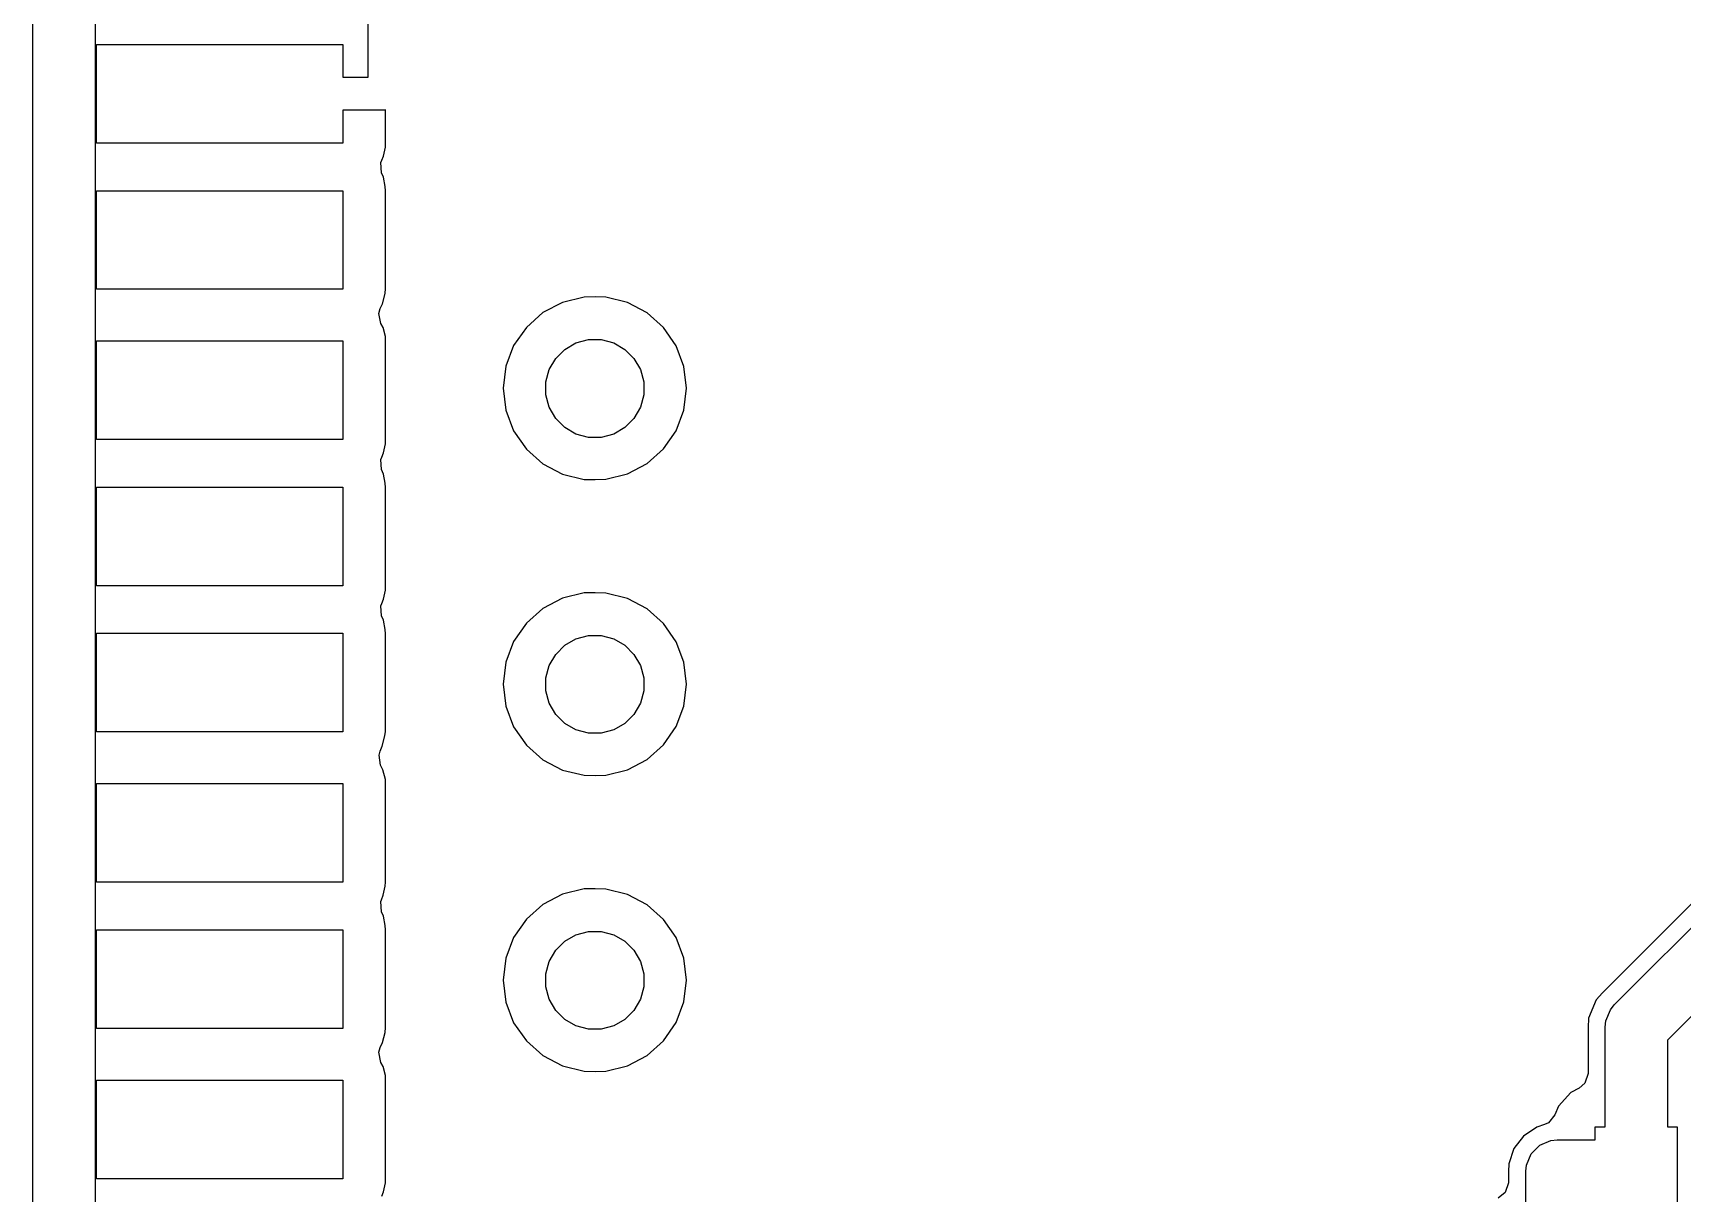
# Model space of a CAD drawing. Header units: inches. Extents: x 3.98 to 8.37, y -7.42 to -0.85.
# Drawn here: x 3.984 to 5.45, y -3.875 to -2.844 of the extents above; entities that cross this region are included whole.
import ezdxf

# ---------------------------------------------------------------- set-up
doc = ezdxf.new("R2010")
doc.units = ezdxf.units.IN
doc.header["$MEASUREMENT"] = 0
for name, color, linetype, true_color in [('Bottom Layer', 153, 'CONTINUOUS', 0x4d7fc4), ('Multi-Layer', 254, 'CONTINUOUS', 0xd0d2cd), ('Top Layer', 13, 'CONTINUOUS', 0xc83434)]:
    doc.layers.add(name, color=color, linetype=linetype, true_color=true_color)

msp = doc.modelspace()

# ---------------------------------------------------------------- linework, layer by layer
at = {"layer": 'Bottom Layer', "linetype": 'CONTINUOUS'}
for p, q in [((4.0394, -4.3167), (4.0394, -2.7235)), ((5.3902, -3.7078), (5.8253, -3.2727)), ((5.8728, -3.3039), (5.4377, -3.739)), ((5.6652, -3.4115), (5.3797, -3.697)), ((5.374, -3.7032), (5.3673, -3.7194)), ((5.3797, -3.697), (5.374, -3.7032)), ((5.3868, -3.712), (5.3902, -3.7078)), ((5.3673, -3.7194), (5.367, -3.7279)), ((5.3821, -3.7274), (5.3826, -3.722)), ((5.3826, -3.722), (5.3868, -3.712)), ((5.367, -3.7279), (5.367, -3.7686)), ((5.3821, -3.8161), (5.3821, -3.7274)), ((5.4377, -3.739), (5.4377, -3.8161)), ((5.367, -3.7686), (5.3642, -3.7773)), ((5.3589, -3.7818), (5.3516, -3.7856)), ((5.3642, -3.7773), (5.3589, -3.7818)), ((5.3405, -3.7978), (5.3375, -3.8055)), ((5.3516, -3.7856), (5.3405, -3.7978)), ((5.3316, -3.8125), (5.3282, -3.8142)), ((5.3375, -3.8055), (5.3316, -3.8125)), ((5.3095, -3.8244), (5.301, -3.8354)), ((5.3213, -3.8164), (5.3095, -3.8244)), ((5.3282, -3.8142), (5.3213, -3.8164)), ((5.3339, -3.8282), (5.3394, -3.8277)), ((5.3394, -3.8277), (5.3732, -3.8277)), ((5.3732, -3.8277), (5.3732, -3.8161)), ((5.3732, -3.8161), (5.3821, -3.8161)), ((5.4377, -3.8161), (5.4463, -3.8161)), ((5.4463, -3.8161), (5.4463, -3.895)), ((5.301, -3.8354), (5.2964, -3.8489)), ((5.3121, -3.8501), (5.3162, -3.8401)), ((5.3162, -3.8401), (5.3239, -3.8324)), ((5.3239, -3.8324), (5.3339, -3.8282)), ((5.2964, -3.8489), (5.2961, -3.8559)), ((5.2961, -3.8559), (5.2961, -3.8658)), ((5.3115, -3.8556), (5.3121, -3.8501)), ((5.3115, -3.9012), (5.3115, -3.8556)), ((5.2961, -3.8658), (5.2933, -3.8745)), ((5.2933, -3.8745), (5.2871, -3.8795))]:
    msp.add_line(p, q, dxfattribs=at)
at = {"layer": 'Multi-Layer', "linetype": 'CONTINUOUS'}
msp.add_line((3.9839, -7.0207), (3.9839, -1.2473), dxfattribs=at)
at = {"layer": 'Top Layer', "linetype": 'CONTINUOUS'}
for p, q in [((4.282, -2.8828), (4.282, -2.6341)), ((4.0403, -2.9415), (4.0403, -2.8538)), ((4.0403, -2.8538), (4.2596, -2.8538)), ((4.2596, -2.8538), (4.2596, -2.8828)), ((4.2596, -2.8828), (4.282, -2.8828)), ((4.2969, -2.9121), (4.2596, -2.9121)), ((4.2596, -2.9121), (4.2596, -2.9415)), ((4.2974, -2.912), (4.2969, -2.9121)), ((4.2974, -2.9412), (4.2974, -2.912)), ((4.2596, -2.9415), (4.0403, -2.9415)), ((4.2956, -2.9531), (4.2973, -2.9451)), ((4.2973, -2.9451), (4.2974, -2.9412)), ((4.2934, -2.9588), (4.2941, -2.9568)), ((4.294, -2.968), (4.2934, -2.9588)), ((4.2941, -2.9568), (4.2956, -2.9531)), ((4.2956, -2.9718), (4.294, -2.968)), ((4.2972, -2.98), (4.2956, -2.9718)), ((4.0403, -3.0715), (4.0403, -2.9838)), ((4.0403, -2.9838), (4.2596, -2.9838)), ((4.2596, -2.9838), (4.2596, -3.0715)), ((4.2974, -2.9839), (4.2972, -2.98)), ((4.2974, -3.0709), (4.2974, -2.9839)), ((4.2596, -3.0715), (4.0403, -3.0715)), ((4.2948, -3.0843), (4.2971, -3.0751)), ((4.2971, -3.0751), (4.2974, -3.0709)), ((4.4742, -3.0784), (4.4549, -3.0831)), ((4.4839, -3.0782), (4.4742, -3.0784)), ((4.4935, -3.0785), (4.4839, -3.0782)), ((4.5127, -3.0833), (4.4935, -3.0785)), ((4.2916, -3.0929), (4.2928, -3.0886)), ((4.2933, -3.1019), (4.2916, -3.0929)), ((4.2928, -3.0886), (4.2948, -3.0843)), ((4.4374, -3.0922), (4.4227, -3.1053)), ((4.4549, -3.0831), (4.4374, -3.0922)), ((4.53, -3.0925), (4.5127, -3.0833)), ((4.5447, -3.1055), (4.53, -3.0925)), ((4.2953, -3.1055), (4.2933, -3.1019)), ((4.2973, -3.1134), (4.2953, -3.1055)), ((4.4227, -3.1053), (4.4114, -3.1215)), ((4.5558, -3.1217), (4.5447, -3.1055)), ((4.0403, -3.2051), (4.0403, -3.1174)), ((4.0403, -3.1174), (4.2596, -3.1174)), ((4.2596, -3.1174), (4.2596, -3.2051)), ((4.2974, -3.1175), (4.2973, -3.1134)), ((4.2974, -3.1594), (4.2974, -3.1175)), ((4.4114, -3.1215), (4.4044, -3.1399)), ((4.4569, -3.1249), (4.4668, -3.1192)), ((4.4668, -3.1192), (4.4779, -3.1162)), ((4.4779, -3.1162), (4.4893, -3.1162)), ((4.4893, -3.1162), (4.5004, -3.1192)), ((4.5004, -3.1192), (4.5103, -3.1249)), ((4.5627, -3.14), (4.5558, -3.1217)), ((4.4431, -3.1429), (4.4488, -3.133)), ((4.4488, -3.133), (4.4569, -3.1249)), ((4.5103, -3.1249), (4.5184, -3.133)), ((4.5184, -3.133), (4.5241, -3.1429)), ((4.4044, -3.1399), (4.4021, -3.1594)), ((4.4401, -3.1539), (4.4431, -3.1429)), ((4.5241, -3.1429), (4.5271, -3.1539)), ((4.5651, -3.1594), (4.5627, -3.14)), ((4.2974, -3.205), (4.2974, -3.1594)), ((4.4021, -3.1594), (4.4044, -3.179)), ((4.4401, -3.1654), (4.4401, -3.1539)), ((4.4431, -3.1764), (4.4401, -3.1654)), ((4.5271, -3.1654), (4.5241, -3.1764)), ((4.5271, -3.1539), (4.5271, -3.1654)), ((4.5627, -3.1789), (4.5651, -3.1594)), ((4.4044, -3.179), (4.4114, -3.1974)), ((4.4488, -3.1864), (4.4431, -3.1764)), ((4.5241, -3.1764), (4.5184, -3.1864)), ((4.5558, -3.1972), (4.5627, -3.1789)), ((4.4569, -3.1945), (4.4488, -3.1864)), ((4.4668, -3.2002), (4.4569, -3.1945)), ((4.5103, -3.1945), (4.5004, -3.2002)), ((4.5184, -3.1864), (4.5103, -3.1945)), ((4.2596, -3.2051), (4.0403, -3.2051)), ((4.2956, -3.2169), (4.2973, -3.2089)), ((4.2973, -3.2089), (4.2974, -3.205)), ((4.4114, -3.1974), (4.4227, -3.2136)), ((4.4779, -3.2031), (4.4668, -3.2002)), ((4.4893, -3.2031), (4.4779, -3.2031)), ((4.5004, -3.2002), (4.4893, -3.2031)), ((4.5447, -3.2134), (4.5558, -3.1972)), ((4.2934, -3.2227), (4.2941, -3.2207)), ((4.294, -3.2318), (4.2934, -3.2227)), ((4.2941, -3.2207), (4.2956, -3.2169)), ((4.4227, -3.2136), (4.4374, -3.2266)), ((4.5127, -3.2356), (4.53, -3.2264)), ((4.53, -3.2264), (4.5447, -3.2134)), ((4.2956, -3.2357), (4.294, -3.2318)), ((4.2972, -3.2438), (4.2956, -3.2357)), ((4.4374, -3.2266), (4.4549, -3.2358)), ((4.4549, -3.2358), (4.4742, -3.2405)), ((4.4742, -3.2405), (4.4839, -3.2407)), ((4.4839, -3.2407), (4.4935, -3.2404)), ((4.4935, -3.2404), (4.5127, -3.2356)), ((4.0403, -3.3351), (4.0403, -3.2474)), ((4.0403, -3.2474), (4.2596, -3.2474)), ((4.2596, -3.2474), (4.2596, -3.3351)), ((4.2974, -3.2477), (4.2972, -3.2438)), ((4.2974, -3.3351), (4.2974, -3.2477)), ((4.2596, -3.3351), (4.0403, -3.3351)), ((4.2956, -3.347), (4.2973, -3.339)), ((4.2973, -3.339), (4.2974, -3.3351)), ((4.4742, -3.3415), (4.4549, -3.3462)), ((4.4839, -3.3413), (4.4742, -3.3415)), ((4.4935, -3.3416), (4.4839, -3.3413)), ((4.5127, -3.3464), (4.4935, -3.3416)), ((4.2934, -3.3528), (4.2941, -3.3507)), ((4.294, -3.3619), (4.2934, -3.3528)), ((4.2941, -3.3507), (4.2956, -3.347)), ((4.4374, -3.3553), (4.4227, -3.3684)), ((4.4549, -3.3462), (4.4374, -3.3553)), ((4.53, -3.3556), (4.5127, -3.3464)), ((4.5447, -3.3686), (4.53, -3.3556)), ((4.2956, -3.3658), (4.294, -3.3619)), ((4.2972, -3.3739), (4.2956, -3.3658)), ((4.4227, -3.3684), (4.4114, -3.3846)), ((4.5558, -3.3848), (4.5447, -3.3686)), ((4.0403, -3.465), (4.0403, -3.3773)), ((4.0403, -3.3773), (4.2596, -3.3773)), ((4.2596, -3.3773), (4.2596, -3.465)), ((4.2974, -3.3778), (4.2972, -3.3739)), ((4.2974, -3.4225), (4.2974, -3.3778)), ((4.4114, -3.3846), (4.4044, -3.403)), ((4.4569, -3.388), (4.4668, -3.3822)), ((4.4668, -3.3822), (4.4779, -3.3793)), ((4.4779, -3.3793), (4.4893, -3.3793)), ((4.4893, -3.3793), (4.5004, -3.3822)), ((4.5004, -3.3822), (4.5103, -3.388)), ((4.5627, -3.4031), (4.5558, -3.3848)), ((4.4431, -3.406), (4.4488, -3.3961)), ((4.4488, -3.3961), (4.4569, -3.388)), ((4.5103, -3.388), (4.5184, -3.3961)), ((4.5184, -3.3961), (4.5241, -3.406)), ((4.4044, -3.403), (4.4021, -3.4225)), ((4.4401, -3.417), (4.4431, -3.406)), ((4.4401, -3.4285), (4.4401, -3.417)), ((4.5241, -3.406), (4.5271, -3.417)), ((4.5271, -3.417), (4.5271, -3.4285)), ((4.5651, -3.4225), (4.5627, -3.4031)), ((4.2974, -3.4645), (4.2974, -3.4225)), ((4.4021, -3.4225), (4.4044, -3.4421)), ((4.4431, -3.4395), (4.4401, -3.4285)), ((4.5271, -3.4285), (4.5241, -3.4395)), ((4.5627, -3.442), (4.5651, -3.4225)), ((4.4044, -3.4421), (4.4114, -3.4605)), ((4.4488, -3.4495), (4.4431, -3.4395)), ((4.5241, -3.4395), (4.5184, -3.4495)), ((4.5558, -3.4603), (4.5627, -3.442)), ((4.4114, -3.4605), (4.4227, -3.4767)), ((4.4569, -3.4575), (4.4488, -3.4495)), ((4.4668, -3.4633), (4.4569, -3.4575)), ((4.5103, -3.4575), (4.5004, -3.4633)), ((4.5184, -3.4495), (4.5103, -3.4575)), ((4.5447, -3.4765), (4.5558, -3.4603)), ((4.2596, -3.465), (4.0403, -3.465)), ((4.2946, -3.4777), (4.2969, -3.4685)), ((4.2969, -3.4685), (4.2974, -3.4645)), ((4.4779, -3.4662), (4.4668, -3.4633)), ((4.4893, -3.4662), (4.4779, -3.4662)), ((4.5004, -3.4633), (4.4893, -3.4662)), ((4.2917, -3.4856), (4.2927, -3.4821)), ((4.2931, -3.4947), (4.2917, -3.4856)), ((4.2927, -3.4821), (4.2946, -3.4777)), ((4.4227, -3.4767), (4.4374, -3.4897)), ((4.4374, -3.4897), (4.4549, -3.4989)), ((4.5127, -3.4987), (4.53, -3.4895)), ((4.53, -3.4895), (4.5447, -3.4765)), ((4.2951, -3.4986), (4.2931, -3.4947)), ((4.2973, -3.5072), (4.2951, -3.4986)), ((4.4549, -3.4989), (4.4742, -3.5036)), ((4.4742, -3.5036), (4.4839, -3.5038)), ((4.4839, -3.5038), (4.4935, -3.5035)), ((4.4935, -3.5035), (4.5127, -3.4987)), ((4.0403, -3.5987), (4.0403, -3.511)), ((4.0403, -3.511), (4.2596, -3.511)), ((4.2596, -3.511), (4.2596, -3.5987)), ((4.2974, -3.5115), (4.2973, -3.5072)), ((4.2974, -3.5986), (4.2974, -3.5115)), ((4.2596, -3.5987), (4.0403, -3.5987)), ((4.2954, -3.6103), (4.2972, -3.6023)), ((4.2972, -3.6023), (4.2974, -3.5986)), ((4.4742, -3.6046), (4.4549, -3.6093)), ((4.4839, -3.6044), (4.4742, -3.6046)), ((4.4935, -3.6047), (4.4839, -3.6044)), ((4.5127, -3.6095), (4.4935, -3.6047)), ((4.2934, -3.6159), (4.294, -3.6142)), ((4.294, -3.625), (4.2934, -3.6159)), ((4.294, -3.6142), (4.2954, -3.6103)), ((4.4374, -3.6184), (4.4227, -3.6315)), ((4.4549, -3.6093), (4.4374, -3.6184)), ((4.53, -3.6187), (4.5127, -3.6095)), ((4.5447, -3.6317), (4.53, -3.6187)), ((4.2956, -3.6289), (4.294, -3.625)), ((4.2972, -3.637), (4.2956, -3.6289)), ((4.2974, -3.6409), (4.2972, -3.637)), ((4.4227, -3.6315), (4.4114, -3.6477)), ((4.5558, -3.6478), (4.5447, -3.6317)), ((4.0403, -3.7286), (4.0403, -3.6409)), ((4.0403, -3.6409), (4.2596, -3.6409)), ((4.2596, -3.6409), (4.2596, -3.7286)), ((4.2974, -3.6856), (4.2974, -3.6409)), ((4.4114, -3.6477), (4.4044, -3.6661)), ((4.4488, -3.6592), (4.4569, -3.6511)), ((4.4569, -3.6511), (4.4668, -3.6453)), ((4.4668, -3.6453), (4.4779, -3.6424)), ((4.4779, -3.6424), (4.4893, -3.6424)), ((4.4893, -3.6424), (4.5004, -3.6453)), ((4.5004, -3.6453), (4.5103, -3.6511)), ((4.5103, -3.6511), (4.5184, -3.6592)), ((4.5627, -3.6662), (4.5558, -3.6478)), ((4.4044, -3.6661), (4.4021, -3.6856)), ((4.4431, -3.6691), (4.4488, -3.6592)), ((4.5184, -3.6592), (4.5241, -3.6691)), ((4.5651, -3.6856), (4.5627, -3.6662)), ((4.4401, -3.6801), (4.4431, -3.6691)), ((4.4401, -3.6916), (4.4401, -3.6801)), ((4.5241, -3.6691), (4.5271, -3.6801)), ((4.5271, -3.6801), (4.5271, -3.6916)), ((4.2974, -3.7279), (4.2974, -3.6856)), ((4.4021, -3.6856), (4.4044, -3.7052)), ((4.4431, -3.7026), (4.4401, -3.6916)), ((4.5271, -3.6916), (4.5241, -3.7026)), ((4.5627, -3.7051), (4.5651, -3.6856)), ((4.4044, -3.7052), (4.4114, -3.7236)), ((4.4488, -3.7126), (4.4431, -3.7026)), ((4.5241, -3.7026), (4.5184, -3.7126)), ((4.5558, -3.7234), (4.5627, -3.7051)), ((4.4114, -3.7236), (4.4227, -3.7398)), ((4.4569, -3.7206), (4.4488, -3.7126)), ((4.4668, -3.7264), (4.4569, -3.7206)), ((4.5103, -3.7206), (4.5004, -3.7264)), ((4.5184, -3.7126), (4.5103, -3.7206)), ((4.5447, -3.7396), (4.5558, -3.7234)), ((4.2596, -3.7286), (4.0403, -3.7286)), ((4.2948, -3.7413), (4.2971, -3.7322)), ((4.2971, -3.7322), (4.2974, -3.7279)), ((4.4779, -3.7293), (4.4668, -3.7264)), ((4.4893, -3.7293), (4.4779, -3.7293)), ((4.5004, -3.7264), (4.4893, -3.7293)), ((4.53, -3.7526), (4.5447, -3.7396)), ((4.2916, -3.7499), (4.2928, -3.7456)), ((4.2933, -3.7589), (4.2916, -3.7499)), ((4.2928, -3.7456), (4.2948, -3.7413)), ((4.4227, -3.7398), (4.4374, -3.7528)), ((4.4374, -3.7528), (4.4549, -3.762)), ((4.5127, -3.7618), (4.53, -3.7526)), ((4.2953, -3.7625), (4.2933, -3.7589)), ((4.2973, -3.7704), (4.2953, -3.7625)), ((4.4549, -3.762), (4.4742, -3.7667)), ((4.4742, -3.7667), (4.4839, -3.7669)), ((4.4839, -3.7669), (4.4935, -3.7666)), ((4.4935, -3.7666), (4.5127, -3.7618)), ((4.0403, -3.8623), (4.0403, -3.7746)), ((4.0403, -3.7746), (4.2596, -3.7746)), ((4.2596, -3.7746), (4.2596, -3.8623)), ((4.2974, -3.7745), (4.2973, -3.7704)), ((4.2974, -3.862), (4.2974, -3.7745)), ((4.2596, -3.8623), (4.0403, -3.8623)), ((4.2956, -3.8739), (4.2973, -3.866)), ((4.2973, -3.866), (4.2974, -3.862)), ((4.2941, -3.8777), (4.2956, -3.8739))]:
    msp.add_line(p, q, dxfattribs=at)

doc.saveas('drawing.dxf')
